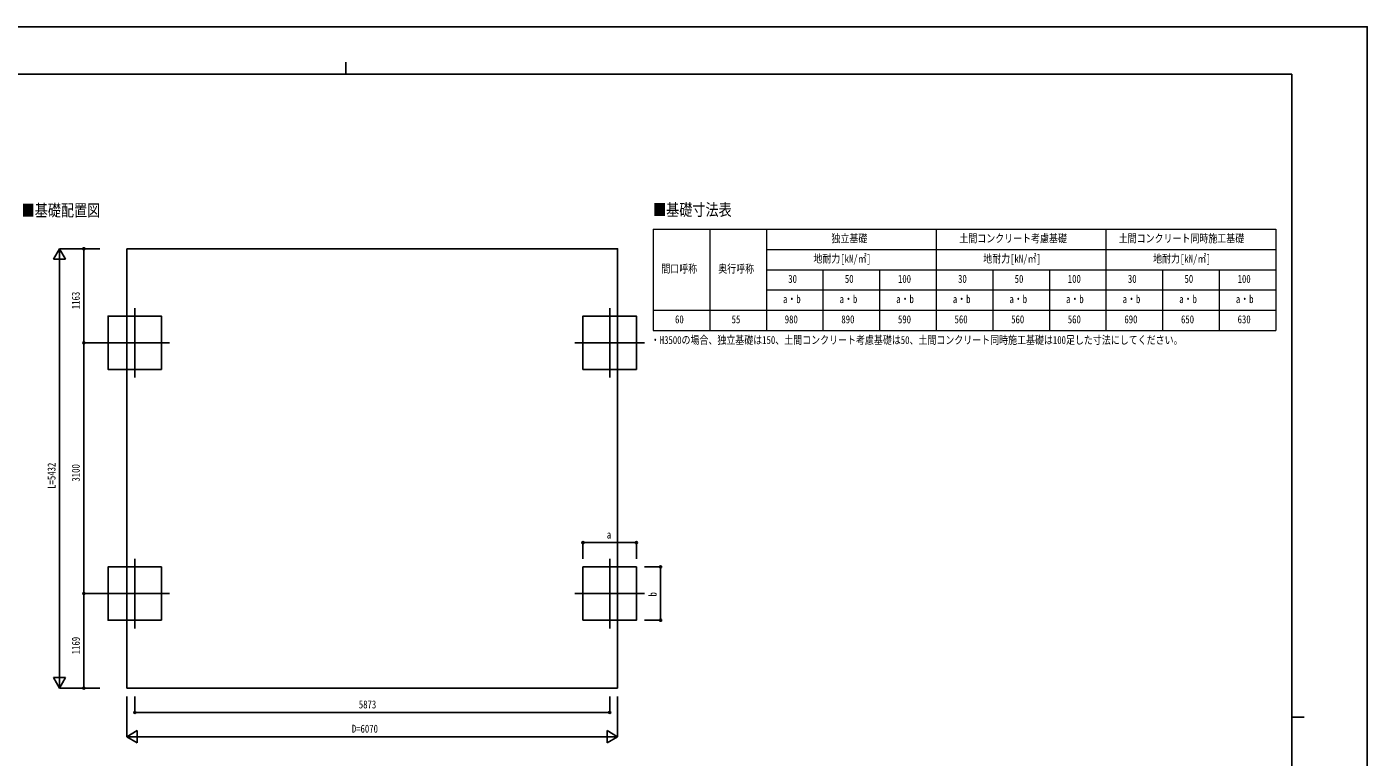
# Model space of a CAD drawing. Units: millimetres, scale not verified. Extents: x -12615 to 12615, y -8910 to 8910.
# Drawn here: x -3960 to 12615, y -118 to 8910 of the extents above; entities that cross this region are included whole.
import ezdxf
from ezdxf.enums import TextEntityAlignment as Align

# ---------------------------------------------------------------- set-up
doc = ezdxf.new("R2010")
doc.units = ezdxf.units.MM
doc.header["$LTSCALE"] = 40
doc.layers.add('0-1_TABLE1', color=7, linetype='Continuous', lineweight=18)
for name, color, linetype in [('0-2_USER1', 3, 'Continuous'), ('0-3_YKK_12', 2, 'Continuous'), ('0-5_YKK_A1', 4, 'Continuous'), ('0-6_YKK_D', 6, 'Continuous'), ('0-7_YKK_ZWAK', 7, 'Continuous')]:
    doc.layers.add(name, color=color, linetype=linetype)
doc.styles.add('ＭＳ ゴシック', font='')
doc.styles.get('ＭＳ ゴシック').set_extended_font_data('MS Gothic')

msp = doc.modelspace()

# ---------------------------------------------------------------- linework, layer by layer
at = {"layer": '0-1_TABLE1'}
for p, q in [((3785.06, 6407.85), (11485.06, 6407.85)), ((3785.06, 6407.85), (3785.06, 5157.85)), ((4485.06, 6407.85), (4485.06, 5157.85)), ((5185.06, 6407.85), (5185.06, 5157.85)), ((9385.06, 6407.85), (9385.06, 5157.85)), ((5185.06, 6157.85), (11485.06, 6157.85)), ((5185.06, 5907.85), (11485.06, 5907.85)), ((5885.06, 5907.85), (5885.06, 5157.85)), ((6585.06, 5907.85), (6585.06, 5157.85)), ((7985.06, 5907.85), (7985.06, 5157.85)), ((8685.06, 5907.85), (8685.06, 5157.85)), ((10085.06, 5907.85), (10085.06, 5157.85)), ((10785.06, 5907.85), (10785.06, 5157.85)), ((5185.06, 5657.85), (11485.06, 5657.85)), ((3785.06, 5157.85), (11485.06, 5157.85))]:
    msp.add_line(p, q, dxfattribs=at)
for points in [[(7285.06, 6407.85), (7285.06, 5407.85), (7285.06, 5157.85)], [(11485.06, 6407.85), (11485.06, 5907.85), (11485.06, 5157.85)], [(3785.06, 5407.85), (4485.06, 5407.85), (5185.06, 5407.85), (11485.06, 5407.85)]]:
    msp.add_lwpolyline(points, dxfattribs=at)
at = {"layer": '0-3_YKK_12'}
for p, q in [((-2625.08, 5434.39), (-2625.08, 4574.39)), ((3247.92, 5434.39), (3247.92, 4574.39)), ((-2195.08, 5004.39), (-3055.08, 5004.39)), ((2817.92, 5004.39), (3677.92, 5004.39)), ((-2625.08, 2334.39), (-2625.08, 1474.39)), ((3247.92, 2334.39), (3247.92, 1474.39)), ((-2195.08, 1904.39), (-3055.08, 1904.39)), ((2817.92, 1904.39), (3677.92, 1904.39))]:
    msp.add_line(p, q, dxfattribs=at)
at = {"layer": '0-5_YKK_A1'}
for p, q in [((-2723.58, 6167.39), (-2723.58, 735.39)), ((-2723.58, 735.39), (3346.42, 735.39))]:
    msp.add_line(p, q, dxfattribs=at)
msp.add_lwpolyline([(-2723.58, 6167.39), (3346.42, 6167.39), (3346.42, 735.39)], dxfattribs=at)
for points in [[(-2295.08, 4674.39), (-2295.08, 5334.39), (-2955.08, 5334.39), (-2955.08, 4674.39)], [(2917.92, 4674.39), (2917.92, 5334.39), (3577.92, 5334.39), (3577.92, 4674.39)], [(-2295.08, 1574.39), (-2295.08, 2234.39), (-2955.08, 2234.39), (-2955.08, 1574.39)], [(2917.92, 1574.39), (2917.92, 2234.39), (3577.92, 2234.39), (3577.92, 1574.39)]]:
    msp.add_lwpolyline(points, close=True, dxfattribs=at)
at = {"layer": '0-6_YKK_D'}
for p, q in [((-3555.08, 6167.39), (-3630.08, 6037.48)), ((-3055.08, 6167.39), (-3556.08, 6167.39)), ((-3555.08, 6167.39), (-3480.08, 6037.48)), ((-3555.08, 6167.39), (-3555.08, 5907.58)), ((-3055.08, 6167.39), (-3256.08, 6167.39)), ((-3255.08, 6167.39), (-3255.08, 5004.39)), ((-3630.08, 6037.48), (-3480.08, 6037.48)), ((-3555.08, 885.39), (-3555.08, 6017.39)), ((-3055.08, 5004.39), (-3256.08, 5004.39)), ((-3055.08, 5004.39), (-3256.08, 5004.39)), ((-3255.08, 1904.39), (-3255.08, 5004.39)), ((2917.92, 2334.39), (2917.92, 2535.39)), ((2917.92, 2534.39), (3577.92, 2534.39)), ((3577.92, 2334.39), (3577.92, 2535.39)), ((3677.92, 2234.39), (3878.92, 2234.39)), ((3877.92, 1574.39), (3877.92, 2234.39)), ((-3056.08, 1904.39), (-3256.08, 1904.39)), ((-3057.08, 1904.39), (-3256.08, 1904.39)), ((-3255.08, 735.39), (-3255.08, 1904.39)), ((3677.92, 1574.39), (3878.92, 1574.39)), ((-3555.08, 735.39), (-3555.08, 995.19)), ((-3555.08, 735.39), (-3630.08, 865.29)), ((-3480.08, 865.29), (-3630.08, 865.29)), ((-3555.08, 735.39), (-3480.08, 865.29)), ((-3055.08, 735.39), (-3556.08, 735.39)), ((-3055.08, 735.39), (-3256.08, 735.39)), ((-2723.58, 631.92), (-2723.58, 134.39)), ((-2625.08, 631.92), (-2625.08, 434.39)), ((3247.92, 631.92), (3247.92, 434.39)), ((3346.42, 631.92), (3346.42, 134.39)), ((-2625.08, 435.39), (3247.92, 435.39)), ((-2723.58, 135.39), (-2593.68, 210.39)), ((-2593.68, 60.39), (-2593.68, 210.39)), ((3346.42, 135.39), (3216.51, 210.39)), ((3216.51, 210.39), (3216.51, 60.39)), ((-2723.58, 135.39), (-2593.68, 60.39)), ((-2723.58, 135.39), (-2463.77, 135.39)), ((3196.42, 135.39), (-2573.58, 135.39)), ((3346.42, 135.39), (3086.61, 135.39)), ((3346.42, 135.39), (3216.51, 60.39))]:
    msp.add_line(p, q, dxfattribs=at)
for centre in [(-3255.08, 6167.39), (-3255.08, 5004.39), (-3255.08, 5004.39), (2917.92, 2534.39), (3577.92, 2534.39), (3877.92, 2234.39), (-3255.08, 1904.39), (-3255.08, 1904.39), (3877.92, 1574.39), (-3255.08, 735.39), (-2625.08, 435.39), (3247.92, 435.39)]:
    msp.add_circle(centre, 12.75, dxfattribs=at)
at = {"layer": '0-7_YKK_ZWAK'}
for p, q in [((-14.94, 8475), (-14.94, 8325)), ((11685.06, 8325), (-11714.94, 8325)), ((11685.06, 8325), (11685.06, -7575)), ((11685.06, 375), (11835.06, 375))]:
    msp.add_line(p, q, dxfattribs=at)
msp.add_lwpolyline([(-12615, -8910), (12615, -8910), (12615, 8910), (-12615, 8910)], close=True, dxfattribs=at)

# ---------------------------------------------------------------- texts
at = {"layer": '0-1_TABLE1', "style": 'ＭＳ ゴシック', "width": 0.8}
for s, p in [('独立基礎', (5990.26, 6215.35)), ('土間コンクリート考慮基礎', (7571.86, 6215.35)), ('土間コンクリート同時施工基礎', (9542.26, 6215.35)), ('間口呼称', (3886.66, 5840.35)), ('奥行呼称', (4590.26, 5840.35)), ('地耐力[kN/㎡]', (5767.06, 5965.35)), ('地耐力[kN/㎡]', (7867.06, 5965.35)), ('地耐力[kN/㎡]', (9967.06, 5965.35)), ('30', (5455.86, 5715.35)), ('50', (6155.86, 5715.35)), ('100', (6812.66, 5715.35)), ('30', (7555.86, 5715.35)), ('50', (8255.86, 5715.35)), ('100', (8912.66, 5715.35)), ('30', (9655.86, 5715.35)), ('50', (10355.86, 5715.35)), ('100', (11012.66, 5715.35)), ('a・b', (5391.06, 5465.35)), ('a・b', (6091.06, 5465.35)), ('a・b', (6791.06, 5465.35)), ('a・b', (7491.06, 5465.35)), ('a・b', (8191.06, 5465.35)), ('a・b', (8891.06, 5465.35)), ('a・b', (9591.06, 5465.35)), ('a・b', (10291.06, 5465.35)), ('a・b', (10991.06, 5465.35)), ('60', (4055.86, 5215.35)), ('55', (4755.86, 5215.35)), ('980', (5412.66, 5215.35)), ('890', (6112.66, 5215.35)), ('590', (6812.66, 5215.35)), ('560', (7512.66, 5215.35)), ('560', (8212.66, 5215.35)), ('560', (8912.66, 5215.35)), ('690', (9612.66, 5215.35)), ('650', (10312.66, 5215.35)), ('630', (11012.66, 5215.35))]:
    msp.add_text(s, height=98.97, dxfattribs=at).set_placement(p, align=Align.BOTTOM_LEFT)
at = {"layer": '0-2_USER1', "style": 'ＭＳ ゴシック', "width": 0.8}
for s, height, p in [('■基礎配置図', 148.5, (-4024.01, 6523.09)), ('■基礎寸法表', 148.5, (3784.55, 6530.61)), ('・H3500の場合、独立基礎は150、土間コンクリート考慮基礎は50、土間コンクリート同時施工基礎は100足した寸法にしてください。', 98.97, (3756.25, 4959.35))]:
    msp.add_text(s, height=height, dxfattribs=at).set_placement(p, align=Align.BOTTOM_LEFT)
at = {"layer": '0-6_YKK_D', "style": 'ＭＳ ゴシック', "width": 0.8}
for s, p in [('1163', (-3275.08, 5420.29)), ('L=5432', (-3575.08, 3199.39)), ('3100', (-3275.08, 3288.79)), ('b', (3857.92, 1868.39)), ('1169', (-3275.08, 1154.29))]:
    msp.add_text(s, height=98.97, rotation=90, dxfattribs=at).set_placement(p, align=Align.BOTTOM_LEFT)
for s, p in [('a', (3211.92, 2554.39)), ('5873', (145.82, 455.39)), ('D=6070', (59.42, 155.39))]:
    msp.add_text(s, height=98.97, dxfattribs=at).set_placement(p, align=Align.BOTTOM_LEFT)

doc.saveas('drawing.dxf')
